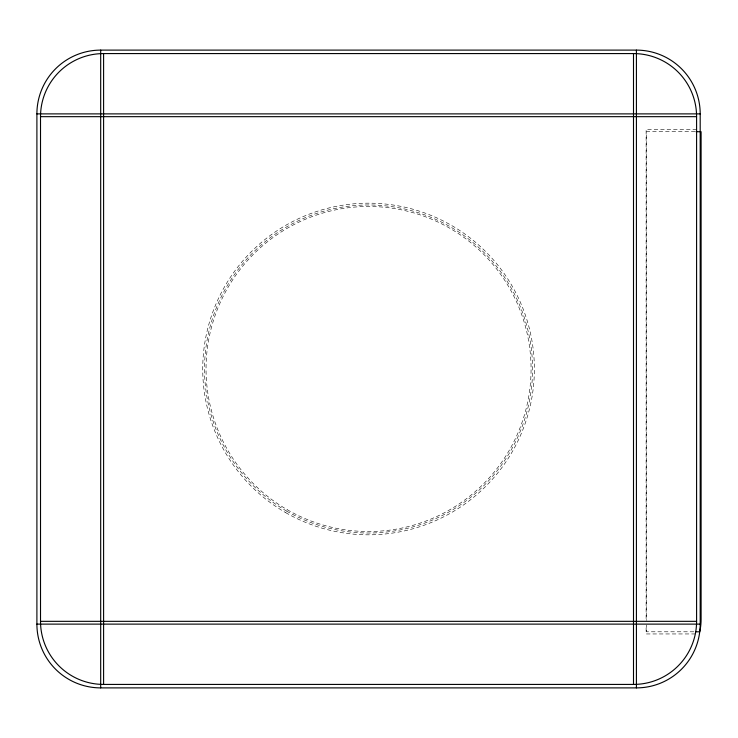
<?xml version="1.0" encoding="UTF-8"?>
<svg xmlns="http://www.w3.org/2000/svg" width="738" height="738" viewBox="0 0 738 738"><rect width="100%" height="100%" fill="white"/><g stroke="black" fill="none" stroke-linecap="round" stroke-linejoin="round"><path stroke-width="0.55" stroke-dasharray="3.69 2.77" d="M696.589 129.279L646.119 129.279L646.119 620.123M695.039 131.715L646.534 131.715L646.534 620.455M693.812 631.793L646.534 631.793L646.534 624.994M695.307 633.951L646.119 633.951L646.119 625.889M285.634 512.606A165.829 165.829 0 0 0 534.377 369A165.829 165.829 0 0 0 285.634 225.394A165.829 165.829 0 0 0 285.634 512.606M287.285 509.746A162.526 162.526 0 0 0 531.074 369A162.526 162.526 0 0 0 287.285 228.254A162.526 162.526 0 0 0 287.285 509.746M286.538 511.047A164.02 164.02 0 0 0 532.568 369A164.02 164.02 0 0 0 286.538 226.953A164.02 164.02 0 0 0 286.538 511.047"/><path stroke-width="1.11" d="M100.682 50.11L636.414 50.11A63.782 63.782 0 0 1 700.196 113.883L700.196 624.117A63.782 63.782 0 0 1 636.414 687.89L100.682 687.89A63.782 63.782 0 0 1 36.9 624.117L36.9 113.883A63.782 63.782 0 0 1 100.682 50.11L100.682 687.89M103.597 53.579L633.499 53.579A63.081 63.081 0 0 1 696.589 116.669L696.589 621.331A63.081 63.081 0 0 1 633.499 684.421L103.597 684.421A63.081 63.081 0 0 1 40.516 621.331L40.516 116.669A63.081 63.081 0 0 1 103.597 53.579L103.597 684.421M36.9 113.883L700.196 113.883M40.516 116.669L696.589 116.669M696.045 131.715L701.1 131.715L701.1 619.293A57.499 57.499 0 0 1 699.725 631.793L695.786 631.793M40.516 621.331L696.589 621.331M36.9 624.117L700.196 624.117M636.414 50.11L636.414 687.89M633.499 53.579L633.499 684.421"/></g></svg>
